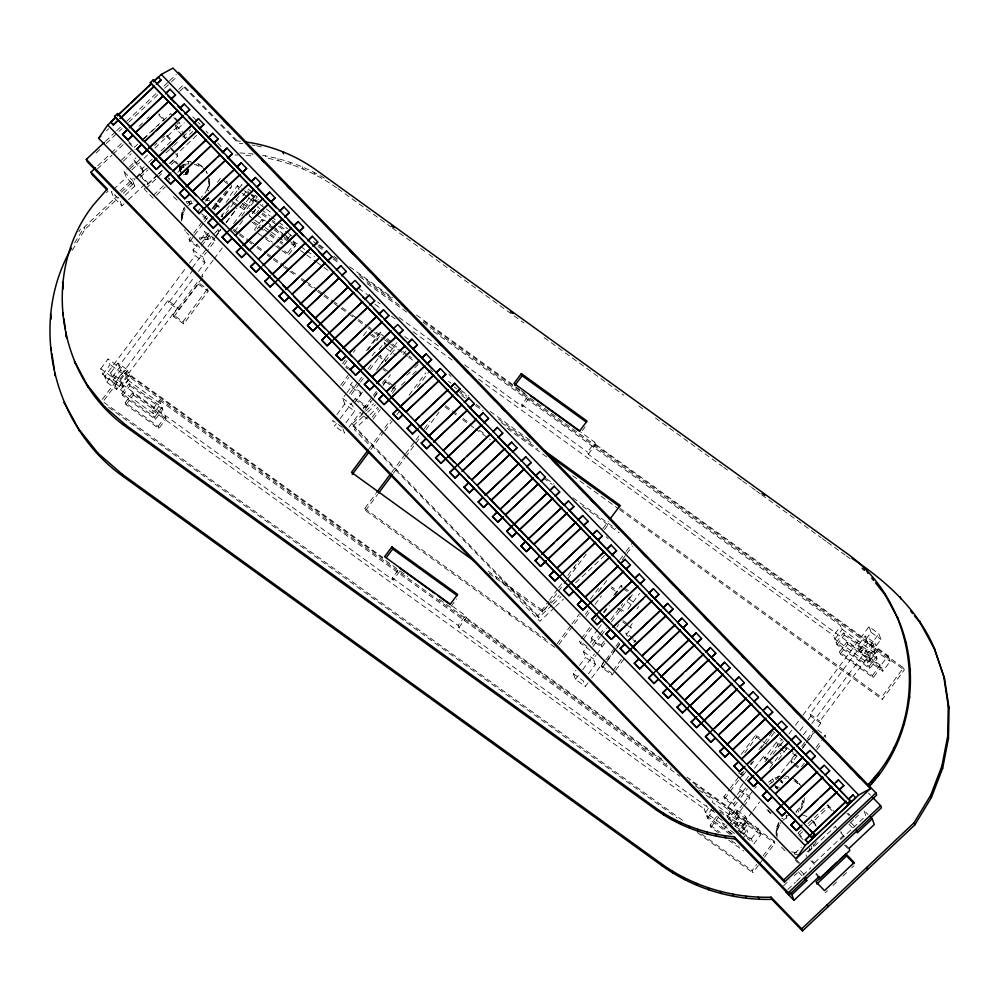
<?xml version="1.0" encoding="UTF-8"?>
<svg xmlns="http://www.w3.org/2000/svg" width="999" height="999" viewBox="0 0 999 999"><rect width="100%" height="100%" fill="white"/><g stroke="black" fill="none" stroke-linecap="round" stroke-linejoin="round"><path stroke-width="0.75" stroke-dasharray="5 3.75" d="M208.779 183.791L208.704 178.459L209.703 183.267L208.254 190.996L207.48 188.873L208.779 183.791L209.565 185.926M804.445 797.789L803.808 803.034L801.86 807.891L798.713 812.125L796.103 812.075M181.181 172.053L179.695 168.456L180.657 172.328M181.281 217.382L182.118 212.188L184.303 207.355L185.077 209.49L182.467 216.021L182.08 221.278L181.281 217.382L182.055 219.505M776.223 835.439L776.423 828.421L779.033 821.877L779.819 824.013L777.21 830.544L777.01 837.562M183.379 174.887L187.362 173.901L188.524 170.017M180.482 170.579L181.731 168.094L184.653 166.97L183.866 164.835L182.305 165.122L183.092 167.245M795.941 811.812L801.086 805.768L803.521 798.313M169.618 178.197L169.181 179.895L168.406 177.772M186.95 174.251L186.176 172.115L187.675 170.005L188.461 172.128M207.48 188.873L204.907 193.456L201.199 197.29M816.283 841.645L812 848.251L805.331 852.871M74.688 242.919L84.203 227.21L116.883 196.378M72.303 250.274L84.99 229.333L118.781 197.44M78.871 231.756L80.457 229.183M218.981 231.706L218.194 229.583L216.483 231.606L217.258 233.729L220.417 229.495M779.819 824.013L780.831 822.527M217.42 182.355L221.041 177.51L224.738 180.182M197.402 212.325L200.125 208.691M205.544 201.436L209.166 196.591M189.098 239.298L198.963 246.428L199.75 248.551L189.885 241.421L189.098 239.298L192.795 234.365M193.706 233.129L202.922 220.791M203.846 219.555L206.618 215.859M212.138 208.454L221.353 196.116M212.812 208.853L228.184 188.262M189.885 241.421L193.569 236.488M194.493 235.252L203.709 222.914M204.633 221.691L208.316 216.746M213.848 209.34L230.432 187.138M214.498 209.765L231.681 186.751L230.906 184.628L225.974 181.069M100.737 368.806L108.054 359.003L119.555 367.307L120.604 370.142L130.457 377.26L123.139 387.075L113.274 379.957L112.238 377.123L100.737 368.806L102.822 374.475L119.243 386.351L120.554 389.885L153.409 413.623L160.739 403.821L159.428 400.274L152.11 410.089L153.409 413.623M230.157 195.504L237.487 185.702L243.232 189.847M226.149 202.385L228.858 198.751L232.555 201.423M198.439 271.441L204.957 262.712L195.092 255.594L193.007 249.925L197.377 244.093M200.861 239.41L205.22 233.579L204.445 231.456L214.298 238.574L215.085 240.697L207.23 251.211M234.003 195.042L241.845 184.528L243.419 188.774M102.822 374.475L110.14 364.672L108.054 359.003M200.811 243.956L209.103 232.854M221.079 216.808L230.294 204.47M201.586 246.079L210.801 233.741M225.549 213.998L240.284 194.256M128.896 373.014L119.043 365.896L167.882 300.499L177.735 307.617L128.896 373.014L127.86 370.179L117.994 363.062L110.677 372.864L120.529 379.995L121.566 382.829L116.683 389.36L106.831 382.242L104.745 376.573L185.777 268.069M189.51 263.074L195.092 255.594M242.844 195.891L247.415 189.76L248.464 192.595M106.831 382.242L111.713 375.699L110.677 372.864M192.295 267.794L214.41 238.187M215.334 236.95L220.866 229.545M226.398 222.14L236.526 208.566M215.197 237.362L220.629 230.095M226.061 222.827L236.913 208.292M112.238 377.123L119.555 367.307M202.035 278.259L178.521 309.74L168.656 302.622L193.082 269.917M204.957 262.712L202.872 257.043L206.356 252.372M242.982 203.334L239.498 208.004L238.724 205.881M113.274 379.957L120.604 370.142M102.398 399.35L123.464 371.141L407.717 576.485M233.654 223.589L252.884 197.839L262.987 205.145M116.683 389.36L114.598 383.703L194.705 276.436M251.323 195.542L253.796 197.315L255.619 194.867M104.096 400.249L124.251 373.276L123.464 371.141M241.758 215.909L253.671 199.962L252.884 197.839M120.529 379.995L127.86 370.179M213.212 260.115L202.16 274.925L202.934 277.048L200.474 275.262M214.136 258.878L222.427 247.777M234.403 231.731L242.695 220.629M119.243 386.351L126.573 376.536L110.14 364.672M173.089 314.66L197.515 281.955L207.367 289.086L208.154 291.209L183.729 323.901L173.876 316.783L173.089 314.66L182.942 321.778L183.729 323.901M123.139 387.075L122.09 384.24L129.42 374.425L382.854 557.517M173.876 316.783L198.289 284.091L197.515 281.955M120.554 389.885L127.872 380.082L126.573 376.536M253.771 219.318L249.975 216.583L257.305 206.781L259.827 208.604M252.56 213.774L258.054 206.418M121.853 393.431L129.183 383.616L162.038 407.355L162.825 409.478L155.494 419.293L122.64 395.554L121.853 393.431L154.708 417.17L155.494 419.293M256.768 212.762L258.604 210.314M122.64 395.554L129.957 385.739L129.183 383.616M182.942 321.778L207.367 289.086M125.237 402.634L132.567 392.819L165.422 416.558L166.209 418.681L158.878 428.496L126.024 404.757L125.237 402.634L158.104 426.373L158.878 428.496M261.988 219.518L254.658 229.333L255.444 231.456L262.774 221.641L261.988 219.518L264.523 221.353M126.024 404.757L133.354 394.955L132.567 392.819M154.708 417.17L162.038 407.355M287.799 238.961L291.458 234.053L292.245 236.176L288.449 233.441M158.104 426.373L165.422 416.558M294.855 243.257L295.629 245.379L288.299 255.195L287.525 253.072L294.855 243.257L292.32 241.433M345.367 359.89L342.657 363.524L351.273 369.755M363.449 335.664L367.07 330.819L370.766 333.491M347.053 360.801L343.431 365.646L348.364 369.205M353.384 352.322L355.194 349.9M340.647 385.239L348.027 375.362M366.471 350.649L380.307 332.13L382.779 333.903M367.882 350.05L376.935 337.949L372.003 334.378M342.345 386.126L348.801 377.485M376.473 340.422L381.094 334.253L380.307 332.13M354.27 403.171L361.114 394.018L351.248 386.888L350.474 384.765L352.272 382.342M372.177 355.706L374.887 352.073L378.584 354.745M345.929 422.802L354.645 411.126L344.792 403.996L342.707 398.339L346.129 393.756M346.978 392.619L351.248 386.888M379.083 349.613L384.215 342.744L387.912 345.417M349.575 393.594L357.879 382.48M358.803 381.243L362.487 376.298M368.032 368.893L372.639 362.712M351.286 394.493L359.578 383.366M360.502 382.13L363.274 378.434M369.73 369.78L380.806 354.957M336.938 414.51L344.792 403.996M342.957 428.883L344.518 433.141L334.665 426.011L336.463 423.601M340.072 418.768L351.81 403.059M352.709 401.848L355.419 398.226L365.272 405.344L366.059 407.467L370.579 401.411M379.845 365.522L396.99 342.57M376.611 370.092L384.74 359.19L379.82 355.632M366.059 407.467L356.206 400.349L362.537 391.87M378.134 355.969L385.527 361.313L394.081 349.875L389.148 346.303M349.038 427.097L359.865 412.599M363.474 407.767L365.272 405.344M403.234 354.52L405.944 350.899M363.349 408.753L372.39 396.64M373.289 395.429L376.91 390.584M382.342 383.316L385.052 379.682L393.681 385.914M374.2 396.566L377.822 391.72M383.241 384.453L390.484 374.775M367.57 418.968L361.413 414.51L364.123 410.876M365.035 409.665L373.164 398.763M374.076 397.552L377.697 392.707M383.117 385.452L385.826 381.818L385.052 379.682M372.302 417.082L378.633 408.603M391.296 391.658L394.905 386.813L395.691 388.936L392.07 393.781M373.077 419.205L380.319 409.528M369.131 448.701L390.522 420.055M409.128 395.129L425.874 372.714M370.841 449.575L383.866 432.142M384.802 430.894L392.245 420.929M396.89 414.697L398.751 412.212M417.357 387.3L429.445 371.104M554.857 647.389L365.522 510.614L364.747 508.491L375.911 493.543M391.72 472.365L404.745 454.92M405.681 453.671L414.985 441.221M415.909 439.972L419.63 434.99M424.275 428.758L429.857 421.291M365.522 510.614L377.622 494.418M393.431 473.239L404.595 458.291M405.532 457.043L420.417 437.112M425.999 429.645L439.011 412.2M399.6 571.49L393.181 580.082L392.407 577.959L397.902 570.591M529.02 398.189L522.602 406.78L521.828 404.657L528.234 396.066M451.086 606.306L456.58 598.95M582.342 430.557L585.089 426.873M714.859 812.462L458.903 627.559L458.116 625.436L465.447 615.621L451.548 605.581M870.316 660.039L869.28 657.217L876.598 647.402L877.646 650.237L870.316 660.039L860.464 652.921L859.415 650.087L588.324 454.258L587.549 452.122L594.867 442.32L580.968 432.28M458.903 627.559L466.233 617.744L465.447 615.621M588.324 454.258L595.654 444.443L594.867 442.32M547.44 605.993L542.819 612.175L542.045 610.052L548.501 601.398M549.425 600.162L557.729 589.035M558.653 587.799L562.35 582.854M567.894 575.436L578.933 560.651M602.772 528.733L608.266 521.366M548.364 604.757L557.592 592.395M558.516 591.158L563.136 584.977M564.06 583.741L566.82 580.032M567.744 578.796L586.138 554.183M604.47 529.632L609.053 523.488M557.18 643.693L571.028 625.149M571.94 623.913L579.333 614.023M590.384 599.225L598.638 588.174M619.717 559.939L625.224 552.572M626.136 551.348L633.478 541.533M558.878 644.58L580.107 616.158M598.501 591.52L607.667 579.258M622.34 559.615L625.998 554.707M626.922 553.471L632.417 546.116M585.252 614.435L587.974 610.814M586.038 616.57L589.66 611.725M595.079 604.457L601.41 595.978M581.43 638.586L590.659 626.236M595.279 620.054L597.115 617.582M613.723 595.354L621.103 585.464L628.496 590.809M615.009 594.917L617.719 591.283L611.563 586.838M590.234 650.299L580.369 643.181L591.445 628.359M603.433 612.3L606.206 608.591M604.033 612.787L609.465 605.519M591.258 638.111L601.123 645.229L601.898 647.352L592.045 640.234L591.258 638.111L597.589 629.632M598.501 628.421L601.211 624.787M588.461 673.813L595.441 664.46L585.589 657.342L583.503 651.673L586.913 647.102M590.334 642.519L592.045 640.234M592.22 644.467L598.676 635.826M599.6 634.59L604.208 628.408M610.664 619.767L622.664 603.708M592.994 646.59L600.374 636.713M601.298 635.476L606.83 628.059M611.45 621.89L631.743 594.717M588.024 682.854L585.314 686.475L575.461 679.357L573.376 673.688L575.986 670.192M579.482 665.521L585.589 657.342M632.33 594.755L627.097 601.76L634.49 607.092M575.461 679.357L579.07 674.525M582.679 669.692L594.405 653.983M601.123 645.229L604.745 640.384M627.859 609.203L639.585 593.493M595.441 664.46L593.356 658.803L595.916 655.369M596.778 654.22L606.043 641.583M616.895 627.047L618.706 624.625M636.95 608.878L638.698 606.543M591.633 678.021L605.169 659.889M632.292 623.576L630.494 625.986L631.268 628.109L625.849 635.376M614.785 671.34L612.062 674.974L602.21 667.856L601.423 665.734L605.044 660.888M605.943 659.677L614.997 647.564M615.896 646.353L619.517 641.508M615.896 648.701L606.855 660.814L606.068 658.691M616.808 647.489L620.416 642.644M602.21 667.856L605.831 663.011M606.73 661.8L615.771 649.687M616.683 648.476L620.292 643.631M613.086 670.429L622.14 658.316M633.89 642.569L635.701 640.147M615.684 670.129L624.725 658.016M741.308 754.332L755.781 734.952L759.477 737.624M744.804 752.821L756.555 737.087L755.781 734.952M734.515 833.416L705.456 812.424L704.145 808.878L706.892 805.206M867.731 662.861L866.433 659.315L873.763 649.512L875.062 653.046L867.731 662.861L834.877 639.123L833.566 635.576L840.896 625.774L430.344 329.183M705.456 812.424L709.115 807.517M834.877 639.123L842.194 629.308L840.896 625.774M730.281 834.527L707.542 818.094L706.755 815.958L713.161 807.379M836.175 642.657L843.506 632.854L876.36 656.593L877.147 658.716L869.817 668.518L836.962 644.792L836.175 642.657L869.043 666.395L869.817 668.518M707.542 818.094L714.859 808.278M836.962 644.792L844.28 634.977L843.506 632.854M737.25 802.297L734.477 805.993L724.625 798.875L723.838 796.752L729.37 789.347M730.294 788.111L739.51 775.773M740.421 774.537L742.269 772.077M758.853 749.862L771.752 732.592M745.616 772.052L741.995 776.897L741.221 774.774L743.93 771.141M761.113 748.139L765.634 742.082M724.625 798.875L729.233 792.707M730.144 791.47L739.36 779.133M740.284 777.896L744.892 771.727M750.424 764.322L752.259 761.862M766.083 743.356L773.463 733.478M751.048 764.784L753.758 761.163M718.506 832.779L710.926 827.297L710.139 825.174L716.558 816.583M839.56 651.872L846.89 642.057L879.744 665.796L880.531 667.919L873.201 677.734L840.346 653.995L839.56 651.872L872.427 675.611L873.201 677.734M743.706 806.318L749.812 798.151L739.959 791.021L739.173 788.898L744.605 781.63M745.504 780.419L749.125 775.586M754.545 768.318L763.598 756.206L767.294 758.878M710.926 827.297L718.256 817.482L717.469 815.359M840.346 653.995L847.676 644.18L846.89 642.057M735.114 826.298L739.685 820.167L729.832 813.036L727.747 807.379L736.463 795.704M737.337 794.53L739.959 791.021M766.845 760.114L764.372 758.328L776.585 741.982L781.518 745.541M734.477 805.993L733.703 803.87L736.463 800.174M737.387 798.938L745.679 787.836M765.022 761.925L781.618 739.71M740.933 797.364L747.377 788.723M773.176 754.17L783.316 740.596L779.62 737.936M727.085 816.72L729.832 813.036M783.328 741.408L778.671 747.639L776.585 741.982M788.91 733.928L791.707 730.182M795.441 725.199L801.96 716.458M802.884 715.222L869.018 626.66L878.883 633.778L880.968 639.447L876.086 645.991L866.22 638.861L865.184 636.038L857.854 645.841L858.89 648.676L868.755 655.794L819.917 721.191L820.703 723.313L817.082 728.159M752.185 811.887L746.653 819.292L745.616 816.458L735.764 809.34L728.433 819.143L738.286 826.26L739.335 829.095L730.706 822.864M731.98 833.853L724.587 828.521L727.035 825.249M746.653 819.292L736.8 812.162L743.256 803.533M744.168 802.297L756.268 786.338M769.829 768.169L781.031 752.934M820.703 723.313L810.838 716.196L810.064 714.073L858.89 648.676M866.22 638.861L871.103 632.33L869.018 626.66M729.994 823.388L737.324 813.586L686.887 777.147M859.415 650.087L866.745 640.284L595.654 444.443M742.844 807.492L737.599 814.497L727.747 807.379M778.596 759.615L788.223 746.478M799.987 730.731L804.507 724.675M808.129 719.829L810.838 716.196M731.043 826.223L738.361 816.42L748.226 823.538L740.896 833.353L739.859 830.519L747.177 820.703L758.678 829.008L760.763 834.677L753.433 844.492L751.36 838.823L739.859 830.519M860.464 652.921L867.781 643.119L866.745 640.284M803.433 734.814L808.091 728.571M811.812 723.588L878.883 633.778M738.286 826.26L745.616 816.458M868.755 655.794L867.706 652.959L875.037 643.156L865.184 636.038M753.109 810.651L759.565 802.01M776.148 779.807L795.491 753.895L790.571 750.336M737.012 832.617L744.33 822.814L760.763 834.677M797.052 755.793L791.633 763.061L790.846 760.938L796.278 753.671M801.697 746.403L806.23 740.346M807.13 739.135L814.36 729.445M802.609 747.539L805.319 743.905M806.23 742.694L813.461 733.004M802.484 748.526L807.916 741.258M808.815 740.047L816.046 730.356M741.058 832.479L745.641 826.348L744.33 822.814M743.281 834.802L746.94 829.894L719.13 809.802M869.043 666.395L876.36 656.593M742.232 839.372L747.727 832.017L746.94 829.894M801.61 766.845L804.32 763.211M816.083 747.464L821.515 740.197M822.414 738.985L825.124 735.351L815.271 728.234M816.87 749.587L821.39 743.543M872.427 675.611L879.744 665.796M751.36 838.823L758.678 829.008M888.099 655.706L890.184 661.375L882.866 671.191L880.781 665.521L888.099 655.706L876.598 647.402M758.378 865.359L752.884 872.714L752.11 870.591L756.68 864.46M763.099 855.868L774.088 841.158L689.435 780.007M903.508 667.856L904.282 669.979L882.304 699.412L881.53 697.29L903.508 667.856L422.177 320.142M759.302 864.123L774.862 843.281L774.088 841.158M106.431 192.782L108.079 191.084M106.481 130.807L108.741 128.684M105.444 141.334L115.572 131.781M116.696 130.719L121.191 126.473M126.823 121.166L156.069 93.556M163.936 86.126L168.431 81.881M169.568 80.819L176.311 74.45M96.104 153.009L100.599 148.764M106.231 143.456L121.978 128.596M128.721 122.228L157.967 94.63M164.723 88.249L170.342 82.942M171.466 81.881L177.098 76.573M139.223 126.136L142.532 123.014M146.94 118.856L149.138 116.771M97.765 165.759L110.14 154.083M111.264 153.022L121.379 143.469M178.746 89.323L183.254 85.077L237.375 140.996L238.149 143.132L242.769 143.669M97.415 168.943L112.038 155.145M113.162 154.083L123.289 144.53M179.533 91.446L184.028 87.2L183.254 85.077M137.737 144.206L134.44 147.328L128.109 140.784M143.257 139.011L164.186 119.243L158.916 113.799M121.403 160.127L132.642 149.513M143.881 138.911L147.253 135.727M151.748 131.481L158.491 125.125M162.987 120.879L170.854 113.449L171.641 115.572M123.302 161.189L131.169 153.759M135.739 177.572L143.032 170.704L134.603 161.988L133.816 159.852L136.026 157.78M125.137 195.217L134.703 186.189L126.274 177.472L124.188 171.816L128.347 167.882M129.395 166.895L134.603 161.988M129.833 168.843L141.071 158.229M154.57 145.504L156.818 143.381M162.437 138.074L164.685 135.964M177.048 124.288L179.296 122.165L180.082 124.288L154.221 148.689M131.743 169.905L139.61 162.475M144.106 158.242L147.477 155.057M113.524 189.51L126.274 177.472M182.13 135.19L176.848 129.745L184.291 122.715M143.032 170.704L142.258 168.569L144.455 166.496M148.863 162.338L152.173 159.216M160.989 150.899L172.003 140.497L166.733 135.052M124.113 203.821L121.915 205.894L113.474 197.178L115.672 195.105M120.08 190.959L133.267 178.496M134.703 186.189L132.617 180.532L134.703 178.559M121.379 192.12L134.89 179.383M136.014 178.322L146.091 168.806M157.904 174.8L147.989 184.153L139.548 175.437L147.265 168.157M123.289 193.182L135.664 181.506M140.147 177.273L148.002 169.867M165.934 152.947L172.665 146.591M173.776 145.542L178.272 141.309M182.755 137.075L190.597 129.67M183.179 136.276L185.29 138.461L188.474 135.452M189.535 134.44L192.732 131.431M128.509 199.675L145.005 184.103M196.753 135.265L176.96 153.946L177.735 156.069L170.03 163.349M147.29 184.353L157.205 175M158.304 173.963L162.712 169.793M169.331 163.561L173.739 159.403L177.947 163.761M159.003 173.751L162.313 170.629M145.866 188.561L156.88 178.159M157.979 177.123L163.499 171.928M171.204 164.648L174.513 161.526L173.739 159.403M153.521 195.155L163.436 185.789M177.76 172.278L182.168 168.119L179.008 164.847M156.506 195.192L165.322 186.875M552.085 605.044L538.636 617.732L353.047 425.974L352.26 423.851L364.598 412.2M365.709 411.151L373.564 403.746M353.047 425.974L366.496 413.274M367.62 412.212L375.462 404.807M392.282 388.936L395.641 385.764M406.855 375.187L410.214 372.003M414.71 367.769L418.069 364.598M368.918 415.759L354.345 429.508L370.654 446.366M370.042 414.697L377.884 407.292M401.436 385.077L405.919 380.844M412.649 374.488L417.132 370.254M538.636 617.732L537.849 615.609L550.187 603.97M551.311 602.909L559.153 595.504M553.209 603.983L561.051 596.578M575.636 582.817L604.782 555.307M554.507 607.517L539.935 621.278L499.525 579.52M555.631 606.468L563.486 599.063M803.071 839.522L798.85 835.164L798.064 833.041L801.373 829.919M807.991 823.676L827.821 804.957L835.201 812.587M798.85 835.164L803.258 831.006M808.765 825.798L828.608 807.08L827.821 804.957M794.592 853.496L801.335 847.127M783.466 885.938L789.834 879.919M794.093 875.911L797.277 872.901M849.987 823.164L854.232 819.155M855.294 818.144L858.491 815.134M810.888 860.763L815.109 865.122L814.322 862.999L844.08 834.914L840.908 831.655M787.749 889.535L795.441 882.267M796.54 881.23L810.838 867.731M840.596 839.659L865.883 815.796L863.798 810.127L868.019 814.485M825.261 892.744L827.472 890.658M832.979 885.464L838.486 880.269M842.894 876.098L847.302 871.94M851.71 867.781L853.92 865.708M214.498 233.404L216.483 231.606M187.075 203.808L191.271 200.499L192.058 202.622L187.862 205.931M768.531 782.205L772.726 778.908L780.157 776.198M769.317 784.34L775.861 779.819L775.087 777.684M782.604 820.454L789.148 815.933M200.175 239.972L199.4 237.837L202.035 237.949L202.822 240.072L208.067 239.261L213.024 237.088M202.035 237.949L209.815 236.226L210.602 238.349M183.616 164.385L191.533 163.649L190.759 161.526L185.414 161.676M191.383 201.586L192.17 203.709L189.535 203.946L186.888 203.846L186.114 201.723L193.993 201.011M788.735 815.534L786.126 816.108L786.912 818.231L781.63 818.368M779.432 787.324L775.923 786.575L777.622 789.235L776.835 787.112M235.002 154.995L237.824 155.02M783.591 778.084L786.275 778.171M791.533 851.922L796.777 852.459M797.552 854.595L794.917 854.495L794.143 852.359M239.885 152.922L252.622 153.908L253.396 156.031L243.494 155.257M183.866 164.835L185.914 165.422M237.375 140.996L240.447 141.359M262.475 155.382C284.877 159.041 306.468 167.27 325.886 179.008M204.832 199.775L210.115 201.024M785.501 776.048L788.186 776.498L788.96 778.633M251.985 145.005L255.045 145.542M336.638 187.775C315.647 172.839 291.371 162.7 266.071 157.917L265.284 155.794M256.568 145.804L264.161 147.59M194.231 164.111L201.486 167.432L200.699 165.31L196.041 162.787L196.828 164.91M209.328 198.901L206.731 198.102L207.517 200.225M802.247 814.747L807.279 816.67L806.493 814.535M780.444 781.643L782.604 783.129L781.48 780.606L782.267 782.729M793.206 778.421L797.452 781.505L800.736 785.551M793.993 780.544L800.012 785.539L799.225 783.416M448.514 381.368L451.036 383.179M461.126 390.447L468.693 395.904M430.382 369.855L432.904 371.678M454.345 387.125L456.868 388.936M458.129 389.847L466.958 396.216M337.887 188.611L391.021 226.985M392.282 227.897L427.709 253.496M428.971 254.408L523.851 322.939M544.08 337.562L623.776 395.142M638.96 406.106L642.757 408.841M655.406 417.982L722.452 466.421M723.713 467.332L727.509 470.079M737.637 477.385L741.433 480.132M742.694 481.043L750.286 486.525M751.548 487.437L755.344 490.184M756.605 491.096L760.401 493.831M761.663 494.755L821.128 537.699M822.389 538.611L826.185 541.358M827.447 542.27L840.097 551.411M841.358 552.322L845.154 555.069M846.428 555.981L850.224 558.716M871.103 632.33L880.968 639.447M248.014 188.986L251.711 191.646M254.807 195.105L257.28 196.878L249.95 206.693L243.793 202.235M250.924 194.368L258.316 199.713M244.38 190.684L250.1 194.643M319.368 244.855L325.674 249.4M349.625 266.708L392.495 297.677M416.458 314.985L519.842 389.685M521.103 390.597L527.41 395.142M313.524 241.646L317.32 244.393M318.581 245.304L324.9 249.862M333.741 256.256L337.525 258.991M359.003 274.5L393.119 299.151M256.181 201.286L250.025 196.84L242.695 206.656L247.627 210.215M867.781 643.119L877.646 650.237M253.671 199.962L258.716 203.621M259.99 204.533L265.035 208.179M266.296 209.091L272.615 213.661M318.094 246.516L324.413 251.074M333.254 257.467L338.311 261.114M359.79 276.636L401.473 306.743M422.952 322.265L904.282 669.979M242.095 193.194L247.153 196.84M248.414 197.752L254.733 202.322M333.067 258.916L339.385 263.474M367.182 283.554L407.604 312.749M873.763 649.512L890.184 661.375M224.288 181.406L229.221 184.977M261.089 209.515L269.942 215.909M271.204 216.82L277.522 221.378M278.783 222.29L287.637 228.684M842.194 629.308L875.062 653.046M262.387 213.049L271.241 219.443M272.502 220.354L275.037 222.19M280.082 225.836L288.936 232.23M261.913 214.261L270.754 220.654M272.028 221.566L277.073 225.225M278.346 226.136L287.188 232.53M844.28 634.977L877.147 658.716M857.854 645.841L867.706 652.959M521.828 404.657L587.549 452.122M242.37 203.297L249.762 208.629M235.901 199.663L238.212 201.323M251.511 210.939L255.294 213.674M256.556 214.585L265.384 220.954M266.646 221.865L271.691 225.512M272.952 226.423L283.042 233.716M284.303 234.615L288.087 237.35M293.119 240.996L299.425 245.554M300.687 246.466L305.731 250.1M306.993 251.011L314.56 256.481M358.691 288.361L367.52 294.742M377.61 302.023L380.132 303.846M399.038 317.507L439.385 346.653M464.61 364.872L522.602 406.78M869.28 657.217L880.781 665.521M269.568 225L273.364 227.735M274.625 228.646L284.74 235.951M286.001 236.863L291.059 240.522M269.093 226.211L272.877 228.946M274.151 229.857L282.992 236.251M284.253 237.163L289.31 240.821M290.572 241.733L295.629 245.379M847.676 644.18L880.531 667.919M233.504 202.085L238.561 205.744M239.822 206.656L248.676 213.049M284.053 238.611L295.429 246.815M300.474 250.474L305.532 254.121M306.793 255.032L315.634 261.426M316.895 262.337L329.533 271.453M375.012 304.308L381.331 308.878M391.433 316.171L395.217 318.918M412.912 331.693L452.072 359.977M478.596 379.145L833.566 635.576M866.433 659.315L882.866 671.191M232.105 202.66L237.038 206.219M255.032 220.242L263.873 226.623M265.135 227.535L270.192 231.194M271.453 232.105L282.829 240.322M253.808 221.953L262.65 228.346M263.911 229.258L268.968 232.904M270.23 233.816L279.083 240.21M280.344 241.121L282.867 242.944M252.06 222.253L264.698 231.381M269.755 235.027L278.596 241.421M279.857 242.332L282.392 244.156M404.67 336.513L408.366 339.185M263.511 235.727L272.352 242.108M277.41 245.766L287.525 253.072M257.967 233.279L264.298 237.849M265.559 238.761L274.4 245.155M275.662 246.066L280.719 249.713M281.98 250.624L288.299 255.195M490.147 411.413L531.818 441.521M381.094 334.253L386.014 337.812M387.25 338.698L390.946 341.371M498.513 419.006L533.853 444.567M233.429 229.096L238.486 232.742M239.748 233.666L248.589 240.047M249.862 240.959L256.181 245.529M257.442 246.441L266.283 252.822M267.545 253.734L272.602 257.392M273.863 258.304L283.966 265.609M285.227 266.521L290.284 270.167M291.546 271.079L296.603 274.725M301.661 278.384L305.444 281.119M306.705 282.03L316.82 289.335M318.082 290.247L323.127 293.893M324.4 294.805L333.241 301.198M334.503 302.11L337.025 303.933M342.083 307.58L350.924 313.973M352.185 314.885L357.242 318.531M358.504 319.455L367.345 325.836M368.606 326.748L371.141 328.571M376.186 332.23L385.04 338.611M386.301 339.523L391.358 343.181M392.619 344.093L401.461 350.474M402.722 351.386L407.779 355.045M409.041 355.956L411.563 357.779M459.577 392.457L467.157 397.939M475.999 404.32L482.317 408.891M501.261 422.577L537.899 449.051M620.017 508.366L881.53 697.29M232.954 230.307L238.012 233.966M239.273 234.877L248.114 241.258M249.375 242.17L251.898 243.993M256.955 247.652L262.013 251.298M267.058 254.945L272.115 258.604M273.376 259.515L282.218 265.896M283.491 266.82L288.536 270.467M289.797 271.378L296.116 275.936M301.174 279.595L316.333 290.547M317.595 291.458L322.652 295.105M323.913 296.016L332.754 302.41M334.016 303.321L349.175 314.273M350.449 315.185L352.972 317.008M358.029 320.667L366.87 327.048M368.132 327.959L373.189 331.618M374.45 332.53L383.291 338.911M384.553 339.822L389.61 343.481M390.871 344.393L407.292 356.256M408.554 357.167L417.395 363.561M461.613 395.504L465.409 398.239M475.512 405.532L483.091 411.014M507.092 428.359L547.527 457.554M572.789 475.811L618.269 508.666M619.53 509.577L882.304 699.412M370.317 334.727L377.709 340.072L376.935 337.949M201.548 213.761L206.481 217.332L207.268 219.455L198.639 213.224M386.301 348.414L396.153 355.532L394.081 349.875M445.417 405.669L458.029 414.797M463.086 418.444L471.915 424.825M479.495 430.294L485.801 434.852M546.378 478.621L553.958 484.09M572.889 497.764L615.796 528.771M205.22 233.579L215.085 240.697M444.93 406.893L457.554 416.009M462.599 419.655L473.963 427.859M475.224 428.771L490.372 439.71M543.381 478.009L552.21 484.39M582.504 506.268L619.105 532.717M383.541 368.194L389.697 372.639M383.079 369.43L385.552 371.203M385.826 381.818L391.995 386.263M393.231 387.15L395.691 388.936M193.007 249.925L202.872 257.043M810.064 714.073L819.917 721.191M350.474 384.765L360.327 391.883L361.114 394.018M623.114 588.486L628.046 592.045M198.289 284.091L208.154 291.209M628.708 598.763L634.865 603.209M611.113 588.074L617.27 592.519M342.707 398.339L352.56 405.457L354.645 411.126M619.38 608.079L624.313 611.638M617.694 608.428L623.863 612.874M623.101 620.641L628.021 624.213M622.652 621.878L626.348 624.55M627.572 625.436L631.268 628.109M772.677 731.355L775.137 733.141M789.335 749.437L785.639 746.765L786.425 748.9M342.432 427.472L332.58 420.354L334.665 426.011M792.582 753.346L796.278 756.018L795.491 753.895M633.241 638.373L625.849 633.029L626.623 635.152L631.555 638.711M782.741 746.428L786.438 749.1L788.011 753.346M632.792 639.61L636.488 642.282M779.907 748.538L786.063 752.984M790.846 760.938L793.318 762.712M794.542 763.611L800.711 768.056M756.555 737.087L761.488 740.646M762.724 741.533L766.42 744.205M794.093 764.834L799.025 768.406M768.518 759.764L773.451 763.323M768.069 761.001L773.001 764.56M488.224 571.166L542.045 610.052M489.011 573.289L542.819 612.175M586.987 646.39L579.595 641.058L580.369 643.181M583.503 651.673L593.356 658.803M601.423 665.734L611.288 672.851L612.062 674.974M738.748 773.001L741.221 774.774M364.747 508.491L546.578 639.835M739.173 788.898L749.038 796.028L749.812 798.151M573.376 673.688L583.229 680.819L585.314 686.475M723.838 796.752L733.703 803.87M466.233 617.744L662.924 759.839M439.298 599.313L666.695 763.586M124.251 373.276L671.266 768.443M695.279 785.788L774.862 843.281M159.428 400.274L679.894 776.26M698.838 789.947L711.475 799.075L712.774 802.609L745.641 826.348M127.872 380.082L160.739 403.821M129.957 385.739L162.825 409.478M719.917 811.925L747.727 832.017M392.407 577.959L458.116 625.436M111.713 375.699L121.566 382.829M122.09 384.24L393.181 580.082M738.948 830.881L750.324 839.098L751.111 841.22L747.314 838.486M133.354 394.955L166.209 418.681M718.256 817.482L723.301 821.141M152.11 410.089L704.145 808.878M104.745 376.573L114.598 383.703M724.974 824.637L722.502 822.851L724.587 828.521M706.755 815.958L732.03 834.227M710.139 825.174L720.254 832.479M731.63 840.696L739.21 846.165M728.621 840.072L743.78 851.036M104.008 402.397L683.89 821.303M701.573 834.078L752.11 870.591M108.579 407.267L677.085 817.956M697.302 832.554L752.884 872.714M177.023 200.1L173.177 196.466M766.87 809.577L771.765 814.622L770.978 812.499M785.052 850.748L780.169 845.691M200.699 165.31L202.71 166.983L203.496 169.106M214.773 203.546L218.556 207.143L215.996 203.097L216.783 205.22M775.399 786.85L776.71 788.698M188.911 235.115L186.463 232.58M868.418 793.031L870.454 795.142M184.028 87.2L238.149 143.132M448.876 374.238L451.024 376.461M606.081 536.688L608.129 538.786M192.782 116.796L197.003 121.154M198.052 122.24L200.162 124.413M206.031 131.006L208.142 133.192M217.632 142.994L222.914 148.451M175.075 117.807L178.247 121.079M848.201 813.323L850.311 815.509M173.751 117.757L177.972 122.115M846.877 813.273L848.988 815.446M175.824 125.162L183.204 132.792M851.048 822.851L855.269 827.209M848.925 824.163L853.134 828.521M158.641 114.835L164.972 121.366M828.608 807.08L832.829 811.438M166.458 136.076L172.79 142.62M840.646 832.679L844.854 837.037L844.08 834.914M170.629 147.415L175.899 152.859M845.866 845.104L849.025 848.376M170.354 148.451L174.575 152.81M175.637 153.896L177.735 156.069M844.542 845.054L847.701 848.326M174.513 161.526L176.623 163.699M177.685 164.785L181.893 169.143M798.064 833.041L803.346 838.486M128.896 142.919L135.215 149.45M133.816 159.852L142.258 168.569M812.212 860.813L814.322 862.999M816.108 873.188L818.218 875.361M815.833 874.225L817.944 876.398M796.565 859.964L799.724 863.236M795.241 859.914L798.401 863.186M153.197 198.314L144.755 189.598L143.981 187.475M124.188 171.816L132.617 180.532M800.474 870.591L804.694 874.949M798.338 871.902L802.559 876.26M352.26 423.851L537.849 615.609M811.525 819.742L816.021 826.111L812.512 819.53L813.298 821.665M217.77 205.007L219.28 207.143M781.817 781.006L782.567 782.929M184.515 229.683L185.427 231.169M207.218 173.339L205.994 171.029L207.992 175.474M875.037 643.156L876.086 645.991M825.124 735.351L825.911 737.487M836.425 828.321L835.639 826.198L805.881 854.282L806.668 856.405M814.023 821.665L814.809 823.788M797.452 781.505L798.238 783.628M795.441 779.832L796.215 781.955M803.034 800.911L803.808 803.034M802.209 803.396L802.996 805.519M801.086 805.768L801.86 807.891M799.65 807.979L800.436 810.102M812.936 844.105L813.723 846.228M797.926 810.002L798.713 812.125M811.225 846.128L812 848.251M809.227 847.926L810.014 850.062M781.093 780.244L781.88 782.367M780.656 779.944L781.443 782.067M777.572 776.785L778.358 778.908M777.334 787.287L778.109 789.41M776.36 786.875L777.147 788.998M775.524 786.213L776.31 788.336M772.726 778.908L773.501 781.031M775.074 785.664L775.861 787.786M786.013 815.022L786.8 817.145M774.899 785.364L775.674 787.487M763.598 756.206L764.372 758.328M770.529 780.419L771.315 782.542M778.171 823.438L778.945 825.561M777.447 825.049L778.221 827.172M776.86 826.71L777.647 828.833M776.423 828.421L777.21 830.544M770.366 813.523L768.293 810.177L769.08 812.299M776.148 830.144L776.922 832.279M776.023 831.905L776.797 834.028M776.048 833.666L776.822 835.788M747.177 820.703L748.226 823.538M735.764 809.34L736.8 812.162M737.324 813.586L739.685 820.167M621.103 585.464L621.89 587.587M574.35 566.783L575.137 568.906M495.754 576.61L496.54 578.733M509.04 612.724L509.827 614.847M384.215 342.744L385.776 347.003M384.74 359.19L385.527 361.313M314.298 172.49L315.085 174.613M302.397 166.92L303.184 169.043M290.222 162.288L291.009 164.41M277.834 158.591L278.621 160.714M355.419 398.226L356.206 400.349M360.627 412.387L361.413 414.51M252.747 194.48L253.796 197.315M249.101 214.223L249.975 216.583M237.487 185.702L239.048 189.947M208.916 181.144L209.703 183.267M208.292 186.388L209.078 188.511M198.464 163.898L199.251 166.021M183.729 134.203L185.29 138.461M175.287 125.487L176.848 129.745M188.074 161.438L188.848 163.561M187.837 168.406L188.611 170.529M187.849 168.943L188.636 171.079M187.8 169.48L188.586 171.616M187.5 170.504L188.274 172.627M187.25 170.966L188.024 173.089M186.938 171.391L187.725 173.514M186.576 171.778L187.362 173.901M183.341 164.86L184.116 166.995M185.714 172.402L186.501 174.538M182.817 164.96L183.604 167.083M185.215 172.64L186.001 174.763M181.368 165.622L182.155 167.757M180.944 165.971L181.731 168.094M207.28 237.138L208.067 239.261M180.694 166.234L181.481 168.356M180.27 166.808L181.056 168.931M180.095 167.108L180.881 169.231M180.732 169.555L179.957 167.432L180.619 169.892M179.758 168.107L180.532 170.23M179.67 168.806L180.457 171.291M179.708 169.518L180.782 172.652M204.67 237.712L205.457 239.835M189.086 202.01L189.86 204.133M188.749 201.823L189.535 203.946M183.429 208.916L184.216 211.039M182.705 210.527L183.491 212.65M182.118 212.188L182.904 214.31M181.693 213.898L182.467 216.021M181.406 215.622L182.193 217.757M147.989 184.153L147.203 182.03L138.774 173.314L139.548 175.437M177.735 307.617L178.521 309.74M131.531 182.555L132.305 184.678M167.882 300.499L168.656 302.622M121.915 205.894L119.83 200.237L111.389 191.521L113.474 197.178M84.203 227.21L84.99 229.333M129.42 374.425L130.457 377.26M117.994 363.062L119.043 365.896M815.246 823.988L816.158 826.473M222.19 214.073L222.777 216.708M208.903 177.959L209.478 180.582M181.306 219.143L181.493 220.916M221.99 214.573L222.203 217.258"/><path stroke-width="1.5" d="M71.528 248.152C28.147 323.089 52.672 426.61 123.002 476.361L661.9 865.658C693.568 888.573 732.829 900.361 771.865 899.337L802.459 930.943L914.797 824.924L931.443 797.439L942.631 768.356L948.463 738.361L949.05 708.141L944.492 678.396L934.09 647.689C917.594 609.44 886.138 580.943 851.972 558.416M51.261 318.931L50.537 313.773M802.459 930.943L801.673 928.82L914.01 822.801L930.656 795.316L941.845 766.233L947.689 736.238L948.263 706.018L943.705 676.273L934.09 647.689M95.517 167.882L91.009 172.128L107.305 188.948L93.144 205.22C40.672 272.452 57.093 378.683 126.848 427.447L655.881 809.627C678.995 826.323 706.668 836.413 735.052 838.898L789.173 894.829L881.405 807.779L880.631 805.656L872.489 797.239M63.249 288.836L62.575 282.218M867.631 785.389L878.496 772.564C930.469 706.031 915.209 600.624 845.579 552.459L316.533 170.28C295.929 155.419 271.728 145.742 246.603 142.083M869.255 783.641L870.029 785.776L879.27 774.687C912.274 730.481 919.892 669.455 898.039 618.718L897.252 616.595M153.496 81.818L161.301 74.45L172.977 68.057L870.354 788.636L795.966 858.828L98.589 138.262L107.742 124.987L115.559 117.62M795.966 858.828L805.119 845.566L858.678 795.029L870.354 788.636M368.206 449.95L351.461 472.365L474.425 561.201M352.235 474.488L368.981 452.072M376.835 492.295L390.796 473.613M378.546 493.169L392.507 474.488M391.908 546.903L384.59 556.705L450.312 604.183L457.629 594.368L391.908 546.903L392.694 549.025L457.155 595.591M521.341 373.601L514.01 383.404L579.732 430.881L587.05 421.066L521.341 373.601L522.115 375.724L586.575 422.277M386.288 557.604L392.694 549.025M514.785 385.527L522.115 375.724M610.102 518.918L620.179 505.407L544.443 450.649M114.585 116.346L812.487 838.336L114.585 116.346L117.557 113.536L815.459 835.526L809.827 829.719M150.287 82.655L848.188 804.645L150.287 82.655L153.259 79.845L851.16 801.835L828.671 778.583M117.919 120.667L113.386 124.95L110.714 122.19L115.172 117.695M117.445 115.559L151.448 83.466M156.468 84.291L161.001 80.02L158.254 77.048L153.709 81.319L153.259 79.845M117.52 115.772L128.859 105.07M131.119 102.934L146.803 88.137M148.127 86.888L151.523 83.679M98.589 138.262L100.849 136.126M113.386 124.95L117.845 120.454M120.117 118.319L154.121 86.226M156.381 84.078L161.001 80.02M120.192 118.531L154.196 86.438M178.559 72.328L875.936 792.906L876.722 795.029L784.477 882.08L87.1 161.501L86.326 159.378L104.321 142.395M132.43 135.664L127.897 139.935L122.565 134.415L127.01 129.932M129.283 127.785L163.287 95.692M165.559 93.556L170.092 89.273L175.512 95.005L170.979 99.288M122.565 134.415L127.098 130.145M130.494 126.935L163.361 95.904M165.634 93.769L170.092 89.273M127.897 139.935L132.355 135.452M135.752 132.243L168.631 101.211M170.891 99.076L175.512 95.005M135.839 132.455L168.706 101.423M146.666 150.362L142.133 154.645L136.788 149.126L141.246 144.63M144.643 141.421L177.51 110.402M179.783 108.254L184.315 103.983L189.735 109.715L185.202 113.986M136.788 149.126L141.321 144.843M144.718 141.633L153.796 133.079M156.056 130.931L170.792 117.033M173.064 114.885L177.597 110.614M179.857 108.466L184.315 103.983M142.133 154.645L182.854 115.921M185.127 113.774L189.735 109.715M148.926 148.227L182.942 116.134M160.889 165.06L156.356 169.343L151.011 163.824L156.606 158.267M158.878 156.119L191.746 125.1M194.006 122.964L198.539 118.681L203.971 124.413L199.438 128.696M151.011 163.824L156.681 158.479M158.953 156.331L191.82 125.312M195.217 122.103L198.539 118.681M156.356 169.343L160.814 164.847M163.087 162.712L197.09 130.619M199.35 128.484L203.971 124.413M164.298 161.85L197.165 130.832M175.125 179.77L170.592 184.041L165.247 178.521L170.829 172.964M173.102 170.829L205.969 139.798M208.242 137.662L212.775 133.379L218.194 139.111L214.797 142.32M165.247 178.521L169.78 174.251M173.177 171.041L206.056 140.01M208.316 137.874L212.775 133.379M170.592 184.041L175.037 179.558M178.446 176.348L211.313 145.317M213.586 143.182L218.194 139.111M178.521 176.561L211.388 145.529M189.348 194.468L184.815 198.751L179.47 193.232L183.928 188.736M186.201 186.601L220.205 154.508M222.465 152.36L226.998 148.089L232.417 153.821L227.884 158.092M179.47 193.232L184.003 188.948M186.276 186.813L198.739 175.037M201.011 172.902L215.747 158.991M218.007 156.855L220.28 154.72M222.552 152.572L226.998 148.089M184.815 198.751L189.273 194.256M192.67 191.046L225.549 160.027M227.809 157.879L232.417 153.821M192.757 191.259L225.624 160.24M204.708 208.104L199.051 213.449L193.619 207.717L198.164 203.434M201.561 200.225L234.428 169.206M236.701 167.07L241.234 162.787L246.653 168.519L242.12 172.802M193.706 207.929L198.239 203.646M201.636 200.437L234.503 169.418M236.775 167.283L241.234 162.787M199.051 213.449L239.772 174.725M242.045 172.59L246.653 168.519M206.98 205.956L239.847 174.937M217.807 223.876L213.274 228.147L207.929 222.627L213.524 217.07M215.784 214.935L248.664 183.903M250.924 181.768L255.457 177.485L260.876 183.229L257.48 186.426M207.929 222.627L212.462 218.356M215.871 215.147L248.739 184.116M252.135 180.906L255.457 177.485M213.274 228.147L217.732 223.664M219.992 221.516L253.996 189.423M256.268 187.288L260.876 183.229M221.204 220.667L254.083 189.635M232.043 238.574L227.497 242.857L222.078 237.125L262.887 198.614M265.16 196.466L269.693 192.195L275.112 197.927L271.703 201.136M222.165 237.337L226.698 233.054M230.095 229.845L243.694 217.008M245.966 214.872L260.702 200.961M265.235 196.678L269.693 192.195M227.497 242.857L231.955 238.361M235.364 235.152L268.232 204.133M270.492 201.985L275.112 197.927M235.439 235.364L268.306 204.345M246.266 253.271L241.733 257.555L236.388 252.035L240.846 247.54M243.107 245.404L277.11 213.311M279.383 211.176L283.916 206.893L289.335 212.625L284.802 216.908M236.388 252.035L239.785 248.826M243.194 245.617L277.198 213.524M279.458 211.388L283.916 206.893M241.733 257.555L246.191 253.059M249.588 249.85L282.455 218.831M284.727 216.696L289.335 212.625M249.663 250.062L282.542 219.043M261.626 266.908L255.956 272.252L250.537 266.521L255.07 262.25M258.479 259.041L291.346 228.009M293.606 225.874L298.152 221.591L303.571 227.335L299.038 231.606M250.612 266.733L255.157 262.462M258.554 259.253L291.421 228.222M293.694 226.086L298.152 221.591M255.956 272.252L260.414 267.769M262.687 265.622L296.691 233.529M298.951 231.393L303.571 227.335M263.898 264.772L296.765 233.754M274.725 282.68L270.192 286.963L264.847 281.443L270.429 275.874M272.702 273.738L305.569 242.72M307.842 240.572L312.375 236.301L317.794 242.033L313.261 246.316M264.847 281.443L269.38 277.16M272.777 273.951L288.649 258.978M290.921 256.83L305.657 242.932M307.917 240.784L312.375 236.301M270.192 286.963L310.914 248.239M313.187 246.104L317.794 242.033M276.985 280.544L310.989 248.451M288.948 297.377L284.415 301.661L279.071 296.141L283.529 291.646M285.801 289.51L319.805 257.417M322.065 255.282L326.598 250.999L332.03 256.731L327.485 261.014M279.071 296.141L283.604 291.858M287.013 288.649L319.88 257.63M322.153 255.494L326.598 250.999M284.415 301.661L288.873 297.165M292.27 293.956L325.15 262.937M327.41 260.801L332.03 256.731M292.357 294.168L325.224 263.149M304.308 311.014L298.651 316.358L293.219 310.627L297.764 306.356M300.025 304.208L334.028 272.115M336.301 269.98L340.834 265.697L346.253 271.441L341.72 275.712M293.306 310.839L297.839 306.568M301.236 303.359L334.103 272.327M337.512 269.118L340.834 265.697M298.651 316.358L304.233 310.801M306.506 308.666L339.373 277.647M341.646 275.499L346.253 271.441M306.581 308.878L339.448 277.859M353.683 292.557L312.874 331.069L307.455 325.337L311.988 321.054M315.384 317.844L348.264 286.825M350.524 284.678L355.057 280.407L360.477 286.139L355.944 290.422M307.53 325.549L312.063 321.266M315.472 318.057L333.604 300.936M335.864 298.801L348.339 287.038M312.874 331.069L317.332 326.573M320.729 323.364L353.609 292.345M355.869 290.209L360.477 286.139M331.643 341.483L327.098 345.766L321.678 340.035L362.487 301.523M364.76 299.388L369.293 295.105L374.712 300.836L370.179 305.12M321.765 340.247L326.298 335.964M330.831 331.693L362.562 301.735M364.835 299.6L369.293 295.105M327.098 345.766L367.832 307.043M370.105 304.907L374.712 300.836M333.903 339.348L367.907 307.255M345.866 356.193L341.333 360.464L335.989 354.945L340.447 350.462M342.707 348.314L376.723 316.221M378.983 314.086L383.516 309.802L388.936 315.547L384.403 319.817M335.989 354.945L340.522 350.674M343.918 347.465L376.798 316.433M379.058 314.298L383.516 309.802M341.333 360.464L345.791 355.981M349.188 352.772L382.055 321.753M384.328 319.605L388.936 315.547M349.263 352.984L382.142 321.965M361.226 369.817L355.557 375.174L350.137 369.443L354.67 365.159M358.079 361.95L390.946 330.931M393.219 328.783L397.752 324.513L403.171 330.244L398.638 334.528M350.224 369.655L354.757 365.372M358.154 362.162L378.559 342.907M380.819 340.771L391.021 331.144M355.557 375.174L396.291 336.451M398.551 334.315L403.171 330.244M363.499 367.682L396.366 336.663M374.325 385.589L369.792 389.872L364.448 384.353L368.906 379.857M372.302 376.648L405.169 345.629M407.442 343.494L411.975 339.21L417.395 344.942L412.862 349.225M364.448 384.353L368.981 380.07M372.377 376.86L405.257 345.841M408.653 342.632L411.975 339.21M369.792 389.872L374.25 385.377M377.647 382.167L410.514 351.149M412.787 349.013L417.395 344.942M376.586 383.454L410.601 351.361M388.549 400.299L384.016 404.57L378.671 399.051L383.129 394.568M386.538 391.358L419.405 360.327M421.665 358.191L426.198 353.921L431.63 359.652L427.097 363.923M378.671 399.051L383.204 394.78M386.613 391.571L419.48 360.539M421.753 358.404L426.198 353.921M384.016 404.57L424.75 365.859M427.01 363.711L431.63 359.652M390.821 398.151L424.825 366.071M402.784 414.997L398.251 419.28L392.907 413.761L397.365 409.265M399.625 407.13L433.628 375.037M435.901 372.889L440.434 368.619L445.854 374.35L441.321 378.633M392.907 413.761L397.44 409.478M400.836 406.268L423.514 384.877M425.774 382.729L433.716 375.249M437.112 372.04L440.434 368.619M398.251 419.28L402.697 414.785M406.106 411.576L438.973 380.557M441.246 378.421L445.854 374.35M406.181 411.788L439.048 380.769M418.144 428.633L412.475 433.978L407.055 428.246L411.588 423.963M414.985 420.754L447.864 389.735M450.124 387.6L454.657 383.316L460.077 389.048L455.544 393.331M407.13 428.459L411.663 424.175M415.072 420.966L419.605 416.695M421.865 414.548L447.939 389.947M451.336 386.738L454.657 383.316M412.475 433.978L416.933 429.483M419.193 427.347L453.209 395.254M455.469 393.119L460.077 389.048M420.404 426.486L453.284 395.467M431.243 444.405L426.71 448.676L421.366 443.156L425.824 438.673M428.084 436.526L462.087 404.433M464.36 402.297L468.893 398.027L474.313 403.758L469.78 408.029M421.366 443.156L425.899 438.886M429.295 435.676L462.162 404.657M464.435 402.51L468.893 398.027M426.71 448.676L431.156 444.193M434.565 440.984L467.432 409.965M469.705 407.817L474.313 403.758M433.504 442.257L467.507 410.177M445.467 459.103L440.934 463.386L435.589 457.867L440.047 453.371M443.444 450.162L476.323 419.143M478.583 417.008L483.116 412.724L488.536 418.456L484.003 422.739M435.589 457.867L440.122 453.583M443.531 450.374L476.398 419.355M478.658 417.22L483.116 412.724M440.934 463.386L481.655 424.662M483.928 422.527L488.536 418.456M447.739 456.968L481.743 424.875M459.69 473.801L455.157 478.084L449.737 472.352L490.546 433.841M492.819 431.705L497.352 427.422L502.772 433.154L498.239 437.437M449.825 472.564L455.482 467.22M457.754 465.072L464.56 458.653M466.82 456.518L490.621 434.053M494.03 430.844L497.352 427.422M455.157 478.084L459.615 473.588M461.888 471.453L495.891 439.36M498.151 437.225L502.772 433.154M463.099 470.591L495.966 439.572M473.926 488.511L469.393 492.782L464.048 487.262L468.506 482.779M471.903 479.57L504.77 448.551M507.042 446.403L511.575 442.132L516.995 447.864L512.462 452.135M464.048 487.262L468.581 482.992M471.978 479.782L504.857 448.763M508.254 445.554L511.575 442.132M469.393 492.782L473.851 488.299M477.247 485.089L510.114 454.07M512.387 451.923L516.995 447.864M477.322 485.302L510.202 454.283M488.149 503.209L483.616 507.492L478.271 501.973L482.729 497.477M485.002 495.342L519.005 463.249M521.266 461.113L525.811 456.83L531.231 462.562L526.698 466.845M478.271 501.973L482.817 497.689M486.213 494.48L519.08 463.461M521.353 461.326L525.811 456.83M483.616 507.492L488.074 502.997M491.471 499.787L524.35 468.768M526.61 466.633L531.231 462.562M491.558 499.999L524.425 468.981M502.385 517.907L497.852 522.19L492.507 516.67L496.965 512.175M500.362 508.966L533.229 477.947M535.501 475.811L540.034 471.528L545.454 477.26L540.921 481.543M494.767 514.535L497.04 512.387M500.437 509.178L509.502 500.624M511.775 498.489L533.316 478.159M535.576 476.024L540.034 471.528M497.852 522.19L503.434 516.633M505.706 514.485L538.573 483.466M540.846 481.331L545.454 477.26M505.781 514.697L538.648 483.678M516.608 532.617L512.075 536.888L506.655 531.156L547.464 492.657M549.725 490.509L554.258 486.238L559.69 491.97L556.281 495.179M506.73 531.368L512.4 526.023M514.672 523.888L547.539 492.869M550.936 489.66L554.258 486.238M512.075 536.888L516.533 532.405M518.806 530.257L552.809 498.176M555.069 496.028L559.69 491.97M520.017 529.408L552.884 498.389M530.844 547.315L526.311 551.598L520.966 546.078L525.424 541.583M527.684 539.448L561.688 507.355M563.96 505.219L568.493 500.936L573.913 506.668L569.38 510.951M520.966 546.078L525.499 541.795M528.896 538.586L561.763 507.567M564.035 505.432L568.493 500.936M526.311 551.598L530.756 547.102M534.165 543.893L567.032 512.874M569.305 510.739L573.913 506.668M534.24 544.105L567.107 513.086M546.203 560.951L540.534 566.296L535.114 560.564L539.647 556.281M541.92 554.145L575.923 522.052M578.184 519.917L582.717 515.634L588.136 521.366L583.603 525.649M535.189 560.776L537.462 558.641M541.995 554.358L554.457 542.594M556.73 540.447L575.998 522.265M578.259 520.129L582.717 515.634M540.534 566.296L546.128 560.739M548.389 558.603L581.268 527.572M583.528 525.437L588.136 521.366M548.463 558.816L581.343 527.784M560.427 575.649L554.757 580.993L549.338 575.262L553.871 570.991M557.28 567.782L590.147 536.763M592.419 534.615L596.952 530.344L602.372 536.076L597.839 540.347M550.549 574.413L553.958 571.203M557.355 567.994L590.222 536.975M592.494 534.827L596.952 530.344M554.757 580.993L595.491 542.282M597.752 540.134L602.372 536.076M562.699 573.513L595.566 542.494M573.526 591.42L568.993 595.704L563.573 589.972L604.383 551.46M606.643 549.325L611.176 545.042L616.595 550.774L613.199 553.983M563.648 590.184L568.181 585.901M571.578 582.692L604.457 551.673M607.854 548.463L611.176 545.042M568.993 595.704L573.451 591.208M575.711 589.073L609.715 556.98M611.987 554.845L616.595 550.774M576.923 588.211L609.802 557.192M587.362 605.719L582.829 610.002L577.484 604.482L581.942 599.987M585.339 596.778L618.206 565.759M620.479 563.611L625.012 559.34L630.431 565.072L625.898 569.343M578.621 603.408L582.017 600.199M585.414 596.99L618.294 565.971M620.554 563.823L625.012 559.34M582.829 610.002L623.551 571.278M625.824 569.13L630.431 565.072M590.759 602.509L623.638 571.49M602.722 619.355L597.052 624.7L591.633 618.968L632.442 580.456M634.702 578.321L639.248 574.038L644.667 579.77L641.258 582.979M591.708 619.18L597.377 613.836M599.65 611.688L632.517 580.669M635.913 577.459L639.248 574.038M597.052 624.7L601.51 620.204M603.783 618.069L637.787 585.976M640.047 583.841L644.667 579.77M604.994 617.207L637.861 586.188M615.821 635.127L611.288 639.397L605.943 633.878L610.401 629.395M612.662 627.247L646.665 595.154M648.938 593.019L653.471 588.736L658.89 594.467L654.357 598.751M605.943 633.878L610.476 629.607M613.873 626.398L643.344 598.576M649.013 593.231L653.471 588.736M611.288 639.397L615.746 634.914M619.143 631.705L652.01 600.674M654.283 598.538L658.89 594.467M619.218 631.917L652.085 600.886M666.321 615.596L625.511 654.108L620.092 648.376L624.625 644.093M628.021 640.883L660.901 609.865M663.161 607.717L667.694 603.446L673.126 609.178L668.581 613.448M620.167 648.588L624.7 644.305M628.109 641.096L660.976 610.077M663.249 607.929L667.694 603.446M625.511 654.108L631.106 648.538M633.366 646.403L666.246 615.384M668.506 613.236L673.126 609.178M645.404 663.461L639.747 668.806L634.315 663.074L638.861 658.791M642.257 655.581L675.124 624.562M677.397 622.427L681.93 618.144L687.349 623.875L682.816 628.159M634.402 663.286L638.935 659.003M642.332 655.794L675.199 624.775M678.608 621.565L681.93 618.144M639.747 668.806L644.193 664.31M646.465 662.175L680.469 630.082M682.742 627.946L687.349 623.875M647.677 661.313L680.544 630.294M658.503 679.233L653.97 683.503L648.551 677.772L689.36 639.26M691.62 637.125L696.153 632.842L701.573 638.586L697.04 642.856M648.626 677.984L653.159 673.713M656.568 670.504L689.435 639.472M691.695 637.337L696.153 632.842M653.97 683.503L658.428 679.02M660.689 676.872L694.692 644.78M696.965 642.644L701.573 638.586M660.776 677.085L694.78 644.992M672.739 693.93L668.194 698.214L662.861 692.694L667.307 688.199M669.58 686.063L703.583 653.97M705.856 651.823L710.389 647.552L715.808 653.284L711.276 657.554M662.861 692.694L667.394 688.411M669.655 686.276L683.254 673.438M685.526 671.291L703.658 654.183M705.931 652.035L710.389 647.552M668.194 698.214L672.652 693.718M676.061 690.509L708.928 659.49M711.188 657.342L715.808 653.284M676.136 690.721L709.003 659.702M688.099 707.567L682.429 712.911L677.01 707.18L681.543 702.896M684.939 699.687L717.819 668.668M720.079 666.533L724.612 662.25L730.032 667.981L725.499 672.265M677.085 707.392L681.618 703.109M685.014 699.899L717.894 668.88M720.154 666.745L724.612 662.25M682.429 712.911L723.151 674.188M725.424 672.052L730.032 667.981M690.359 705.419L723.239 674.4M737.462 689.11L696.653 727.609L691.233 721.877L696.902 716.533M699.175 714.397L732.042 683.366M734.302 681.231L738.848 676.947L744.267 682.692L739.735 686.962M691.308 722.09L695.853 717.819M699.25 714.61L732.117 683.578M735.526 680.369L738.848 676.947M696.653 727.609L701.111 723.126M703.383 720.978L737.387 688.885M739.647 686.75L744.267 682.692M715.421 738.036L710.888 742.319L705.469 736.588L746.265 698.076M748.538 695.928L753.071 691.658L758.491 697.389L753.958 701.673M705.544 736.8L710.077 732.517M714.61 728.234L728.209 715.396M730.481 713.261L746.353 698.289M748.613 696.141L753.071 691.658M710.888 742.319L715.346 737.824M718.743 734.615L751.61 703.596M753.883 701.46L758.491 697.389M718.818 734.827L751.698 703.808M729.645 752.734L725.112 757.017L719.767 751.498L724.225 747.002M726.498 744.867L760.501 712.774M762.761 710.639L767.294 706.355L772.726 712.087L768.181 716.37M719.767 751.498L724.3 747.215M727.709 744.005L760.576 712.986M763.973 709.777L767.294 706.355M725.112 757.017L729.57 752.522M732.966 749.312L765.846 718.293M768.106 716.158L772.726 712.087M733.054 749.525L765.921 718.506M745.004 766.37L739.347 771.715L733.928 765.983L738.461 761.713M741.857 758.503L774.725 727.472M776.997 725.336L781.53 721.053L786.95 726.797L782.417 731.068M734.003 766.196L738.536 761.925M741.932 758.716L774.812 727.684M739.347 771.715L743.793 767.232M747.202 764.023L780.069 733.004M782.342 730.856L786.95 726.797M747.277 764.235L780.144 733.216M758.104 782.142L753.571 786.425L748.226 780.906L753.82 775.336M756.081 773.201L788.96 742.182M791.22 740.034L795.753 735.764L801.173 741.495L796.64 745.778M748.226 780.906L752.759 776.623M759.565 770.204L773.164 757.367M775.436 755.232L789.035 742.394M791.308 740.247L795.753 735.764M753.571 786.425L758.029 781.93M760.289 779.794L794.305 747.702M796.565 745.566L801.173 741.495M760.376 780.007L794.38 747.914M772.339 796.84L767.806 801.123L762.462 795.604L766.907 791.108M769.18 788.973L803.184 756.88M805.456 754.745L809.989 750.461L815.409 756.193L810.876 760.476M762.462 795.604L766.995 791.32M770.391 788.111L802.135 758.166M805.531 754.957L809.989 750.461M767.806 801.123L772.252 796.628M775.661 793.418L808.528 762.399M810.801 760.264L815.409 756.193M775.736 793.631L808.603 762.612M786.563 811.55L782.03 815.821L776.61 810.089L817.419 771.578M819.679 769.442L824.212 765.159L829.632 770.903L826.235 774.113M776.685 810.301L781.218 806.031M784.615 802.821L817.494 771.79M820.891 768.581L823.164 766.445M782.03 815.821L786.488 811.338M788.748 809.19L822.751 777.11M825.024 774.962L829.632 770.903M789.959 808.341L822.839 777.322M801.922 825.174L796.253 830.531L790.833 824.799L795.366 820.516M798.775 817.307L831.643 786.288M833.915 784.14L838.448 779.869L843.868 785.601L839.335 789.884M790.921 825.012L795.454 820.728M798.85 817.519L802.247 814.31M804.52 812.175L818.119 799.337M820.391 797.19L831.717 786.5M836.25 782.217L838.448 779.869M796.253 830.531L800.711 826.036M804.12 822.826L836.987 791.807M839.247 789.672L843.868 785.601M804.195 823.039L837.062 792.02M805.344 839.784L808.091 842.756L805.344 839.784L846.153 801.273M848.426 799.138L852.959 794.854L855.706 797.826L808.016 842.544M805.419 839.997L811.088 834.652M813.361 832.517L846.228 801.485M849.637 798.276L852.959 794.854M811.962 836.925L814.934 834.115M847.664 803.221L850.636 800.411M784.477 882.08L783.703 879.957L875.936 792.906M789.173 894.829L788.386 892.706L880.631 805.656M870.129 816.658L872.239 818.843L874.312 824.512L849.025 848.376L849.812 850.499L820.054 878.583L819.267 876.46L793.98 900.324L791.895 894.654L806.78 880.619L805.731 877.784M872.239 818.843L857.354 832.879L856.318 830.044M836.987 862.137L816.046 881.905L824.487 890.621L854.232 862.537L845.803 853.82L839.185 860.064M816.832 884.028L846.59 855.943L845.803 853.82M64.91 404.445L64.123 402.322L78.684 429.058L98.077 453.259L122.215 474.225L661.113 863.536C692.794 886.45 732.055 898.238 771.091 897.202L801.673 928.82M75.162 363.311L74.388 361.188L87.3 385.04L104.558 406.63L126.061 425.324L655.107 807.504C678.209 824.2 705.893 834.29 734.265 836.775L788.386 892.706M391.496 225.774L394.031 227.61M510.414 311.676L512.949 313.511M762.15 493.543L764.685 495.367M530.419 395.754L543.056 404.882M545.579 406.705L579.707 431.368M549 455.519L619.705 506.618M399.725 568.144L435.114 593.706M437.649 595.529L450.287 604.67M862.199 568.356L864.46 570.329M188.024 83.416L192.357 87.9M197.777 93.506L201.036 96.866M223.813 120.404L228.147 124.887M248.751 146.179L255.257 152.897M261.775 159.628L263.936 161.863M278.034 176.436L281.293 179.795M286.713 185.402L289.972 188.761M311.663 211.176L317.083 216.783M337.687 238.074L344.193 244.792M349.625 250.399L352.872 253.758M368.057 269.443L370.229 271.691M375.649 277.297L379.982 281.78M400.599 303.072L406.019 308.666M427.709 331.081L433.129 336.688M438.549 342.295L441.808 345.654M463.499 368.069L468.918 373.663M489.535 394.955L494.955 400.562M501.461 407.292L504.707 410.651M518.818 425.212L522.065 428.583M527.484 434.178L530.744 437.55M552.435 459.952L557.854 465.559M578.458 486.85L583.891 492.457M590.397 499.175L593.643 502.547M608.828 518.231L611.001 520.467M616.42 526.073L619.68 529.433M641.37 551.848L646.79 557.454M668.481 579.87L673.9 585.464M679.332 591.071L682.579 594.43M704.27 616.845L708.616 621.328M730.306 643.743L735.726 649.35M742.232 656.068L744.405 658.316M758.503 672.876L762.836 677.359M768.268 682.966L771.515 686.325M793.206 708.741L798.626 714.347M818.156 734.515L824.662 741.233M831.168 747.964L833.341 750.199M848.526 765.896L851.772 769.255M856.118 773.738L860.451 778.221M161.301 74.45L858.678 795.029M167.844 95.779L174.75 102.922M177.81 106.081L181.905 110.315M188.811 117.445L223.064 152.835M226.898 156.806L250.162 180.844M258.079 189.023L276.236 207.78M288.249 220.192L303.334 235.776M318.419 251.361L329.408 262.725M348.576 282.53L356.506 290.721M362.637 297.065L364.685 299.176M373.638 308.416L381.556 316.608M384.627 319.78L404.82 340.647M407.804 343.718L431.918 368.643M437.799 374.712L457.992 395.579M467.969 405.881L485.089 423.588M498.126 437.05L511.163 450.524M528.296 468.219L538.261 478.521M557.43 498.339L564.335 505.469M568.431 509.69L578.396 519.992M579.42 521.053L613.673 556.443M617.769 560.676L639.747 583.391M648.701 592.632L666.845 611.388M677.846 622.739L693.943 639.385M708.004 653.908L715.159 661.313M717.12 663.336L718.993 665.272M739.198 686.138L744.305 691.42M754.27 701.723L760.239 707.891M764.247 712.025L795.429 744.255M798.501 747.414L822.527 772.252M846.59 855.943L853.97 863.573M143.132 140.834L117.557 113.536M149.013 146.915L170.23 168.843M178.159 177.023L196.303 195.779M208.316 208.192L223.401 223.776M238.486 239.36L249.475 250.724M268.656 270.529L272.739 274.762M273.676 275.724L275.549 277.66M282.705 285.065L286.8 289.285M293.706 296.416L303.671 306.718M304.695 307.779L324.887 328.646M328.983 332.867L351.985 356.643M358.042 362.887L379.083 384.64M388.037 393.881L405.157 411.588M418.194 425.05L432.255 439.585M448.364 456.218L454.495 462.562M467.532 476.036L469.58 478.146M478.533 487.387L485.514 494.605M489.522 498.751L533.741 544.443M537.837 548.676L560.839 572.439M568.006 579.845L586.913 599.388M598.938 611.8L609.153 622.365M629.095 642.969L636.251 650.361M659.265 674.138L666.42 681.53M673.326 688.661L683.291 698.963M684.315 700.024L715.509 732.255M718.568 735.414L742.594 760.251M748.738 766.583L767.657 786.138M778.895 797.751L790.921 810.164M110.639 121.978L113.312 124.738M122.477 134.203L127.822 139.723M136.713 148.913L142.058 154.433M150.936 163.611L156.281 169.131M165.172 178.309L170.504 183.828M179.395 193.019L184.74 198.539M193.619 207.717L198.963 213.237M207.854 222.415L213.199 227.934M222.078 237.125L227.422 242.645M236.313 251.823L241.658 257.342M250.537 266.521L255.881 272.04M264.772 281.231L270.105 286.75M278.996 295.929L284.34 301.448M293.219 310.627L298.564 316.146M307.455 325.337L312.799 330.856M321.678 340.035L327.023 345.554M335.914 354.732L341.258 360.252M350.137 369.443L355.482 374.962M364.373 384.14L369.717 389.66M378.596 398.838L383.941 404.358M392.832 413.549L398.164 419.068M407.055 428.246L412.4 433.766M421.278 442.944L426.623 448.464M435.514 457.654L440.859 463.174M449.737 472.352L455.082 477.872M463.973 487.05L469.318 492.569M478.196 501.76L483.541 507.28M492.432 516.458L497.764 521.977M506.655 531.156L512 536.675M520.879 545.866L526.223 551.386M535.114 560.564L540.459 566.083M549.338 575.262L554.682 580.781M563.573 589.972L568.918 595.491M577.41 604.27L582.754 609.79M591.633 618.968L596.977 624.487M605.869 633.666L611.201 639.185M620.092 648.376L625.436 653.895M634.315 663.074L639.66 668.593M648.551 677.772L653.895 683.291M662.774 692.482L668.119 698.001M677.01 707.18L682.354 712.699M691.233 721.877L696.578 727.397M705.469 736.588L710.813 742.107M719.692 751.285L725.037 756.805M733.928 765.983L739.26 771.503M748.151 780.694L753.496 786.213M762.374 795.391L767.719 800.911M776.61 810.089L781.955 815.609M790.833 824.799L796.178 830.319M107.742 124.987L805.119 845.566M817.944 876.398L820.054 878.583M804.67 878.433L806.78 880.619M86.326 159.378L783.703 879.957M789.784 892.482L791.895 894.654M107.068 190.022L91.796 174.251L91.009 172.128M785.551 891.608L793.98 900.324M910.626 610.976L912.562 613.398M914.497 615.821L920.316 623.076L934.877 649.812M871.69 578.071L873.613 580.469M875.524 582.867L885.114 594.867L898.039 618.718M943.705 676.273L944.492 678.396M919.542 620.953L920.316 623.076M948.263 706.018L949.05 708.141M900.136 596.753L900.923 598.876M947.689 736.238L948.463 738.361M905.743 642.095L906.53 644.218M884.327 592.732L885.114 594.867M909.714 668.618L910.489 670.754M941.845 766.233L942.631 768.356M867.07 571.153L867.856 573.276M909.065 695.554L909.839 697.677M903.708 722.265L904.482 724.387M930.656 795.316L931.443 797.439M893.543 748.139L894.33 750.274M914.01 822.801L914.797 824.924M878.496 772.564L879.27 774.687M877.022 774.487L877.796 776.61M875.524 776.385L876.298 778.508M873.988 778.246L874.774 780.369M872.439 780.069L873.213 782.205M870.853 781.88L871.64 784.003M866.695 867.457L867.482 869.58M827.234 904.707L828.009 906.83M771.091 897.202L771.865 899.337M758.341 897.102L759.115 899.225M734.265 836.775L735.052 838.898M725.037 835.701L725.811 837.824M745.604 896.103L746.378 898.226M715.846 834.103L716.633 836.225M732.929 894.217L733.716 896.34M706.743 831.955L707.529 834.078M697.739 829.282L698.526 831.405M720.379 891.433L721.166 893.556M688.86 826.048L689.647 828.171M707.991 887.724L708.778 889.847M680.132 822.264L680.918 824.387M695.816 883.091L696.603 885.214M671.578 817.919L672.364 820.042M663.236 812.999L664.01 815.122M683.915 877.522L684.702 879.644M655.107 807.504L655.881 809.627M672.327 871.003L673.114 873.138M661.113 863.536L661.9 865.658M282.779 151.736L283.554 153.858M126.061 425.324L126.848 427.447M104.558 406.63L105.345 408.753M122.215 474.225L123.002 476.361M87.3 385.04L88.087 387.162M65.897 335.689L66.683 337.812M98.077 453.259L98.864 455.382M78.684 429.058L79.458 431.193M54.508 373.738L55.295 375.861L54.845 372.889M50.961 347.602L51.411 350.574M51.873 353.559L54.383 369.917M62.925 312.749L63.374 315.696M63.811 318.644L65.36 328.971M65.797 331.918L66.458 336.338"/></g></svg>
